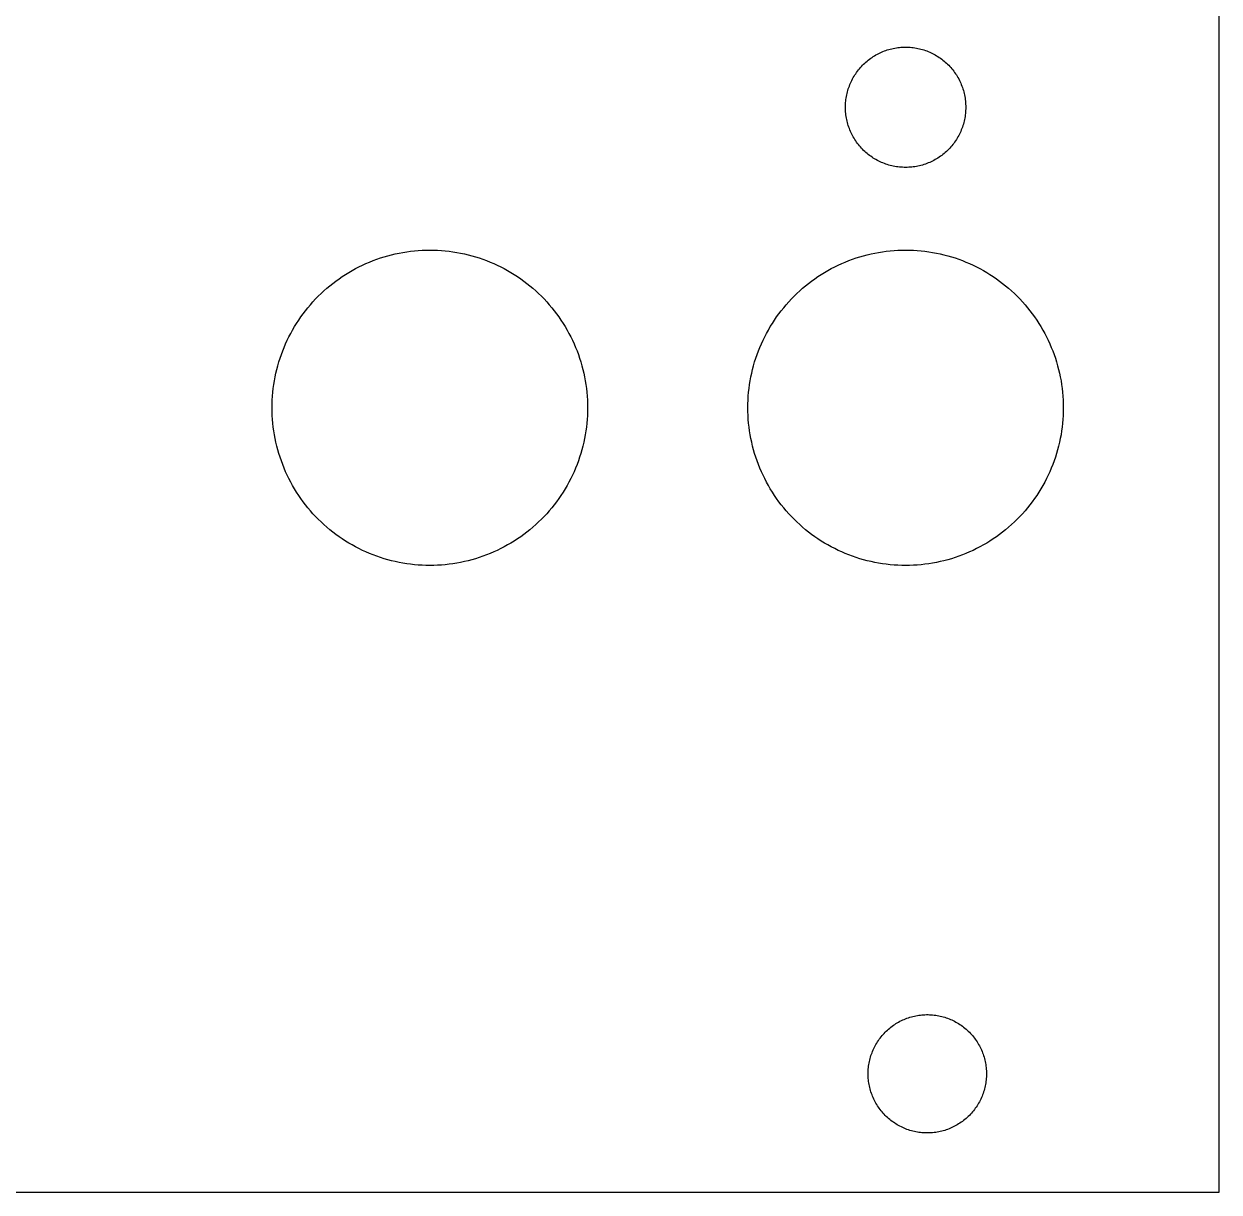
# Model space of a CAD drawing. Extents: x 3 to 63, y 0 to 129.
# Drawn here: x 33.02 to 63.33, y 0.32 to 29.94 of the extents above; entities that cross this region are included whole.
import ezdxf

# ---------------------------------------------------------------- set-up
doc = ezdxf.new("R2010")
doc.units = 0

msp = doc.modelspace()

# ---------------------------------------------------------------- linework, layer by layer
at = {"color": 5, "true_color": 0x0000ff}
msp.add_polyline3d([(63.33134, 0.3175, 0), (63.33134, 128.81762, 0), (2.71119, 128.81762, 0), (2.71119, 0.3175, 0), (63.33134, 0.3175, 0)], close=True, dxfattribs=at)
at = {"color": 34, "true_color": 0x008000}
for points in [[(2.711196, 0.3175, 0), (63.331344, 0.3175, 0), (63.331344, 128.817624, 0), (2.711196, 128.817624, 0), (2.711196, 0.3175, 0)], [(53.856128, 27.827478, 0), (53.856636, 27.866848, 0), (53.85816, 27.905964, 0), (53.8607, 27.94508, 0), (53.864256, 27.984196, 0), (53.868828, 28.023312, 0), (53.874416, 28.062174, 0), (53.880766, 28.100782, 0), (53.888386, 28.13939, 0), (53.897022, 28.177744, 0), (53.90642, 28.215844, 0), (53.916834, 28.25369, 0), (53.928264, 28.291282, 0), (53.94071, 28.32862, 0), (53.954172, 28.36545, 0), (53.968396, 28.402026, 0), (53.983636, 28.438094, 0), (53.999892, 28.473908, 0), (54.01691, 28.509214, 0), (54.034944, 28.544266, 0), (54.053994, 28.578556, 0), (54.073806, 28.612592, 0), (54.09438, 28.645866, 0), (54.11597, 28.678886, 0), (54.138322, 28.711144, 0), (54.161436, 28.742894, 0), (54.185312, 28.773882, 0), (54.210204, 28.804362, 0), (54.235604, 28.834334, 0), (54.26202, 28.86329, 0), (54.288944, 28.891738, 0), (54.316884, 28.919678, 0), (54.345332, 28.946602, 0), (54.374288, 28.973018, 0), (54.40426, 28.998418, 0), (54.43474, 29.02331, 0), (54.465728, 29.047186, 0), (54.497478, 29.0703, 0), (54.529736, 29.092652, 0), (54.562756, 29.114242, 0), (54.59603, 29.134816, 0), (54.630066, 29.154628, 0), (54.664356, 29.173678, 0), (54.699408, 29.191712, 0), (54.734714, 29.20873, 0), (54.770528, 29.224986, 0), (54.806596, 29.240226, 0), (54.843172, 29.25445, 0), (54.880002, 29.267912, 0), (54.91734, 29.280358, 0), (54.954932, 29.291788, 0), (54.992778, 29.302202, 0), (55.030878, 29.3116, 0), (55.069232, 29.320236, 0), (55.10784, 29.327856, 0), (55.146448, 29.334206, 0), (55.18531, 29.339794, 0), (55.224426, 29.344366, 0), (55.263542, 29.347922, 0), (55.302658, 29.350462, 0), (55.341774, 29.351986, 0), (55.381144, 29.352494, 0), (55.420514, 29.351986, 0), (55.45963, 29.350462, 0), (55.498746, 29.347922, 0), (55.537862, 29.344366, 0), (55.576978, 29.339794, 0), (55.61584, 29.334206, 0), (55.654448, 29.327856, 0), (55.693056, 29.320236, 0), (55.73141, 29.3116, 0), (55.76951, 29.302202, 0), (55.807356, 29.291788, 0), (55.844948, 29.280358, 0), (55.882286, 29.267912, 0), (55.919116, 29.25445, 0), (55.955692, 29.240226, 0), (55.99176, 29.224986, 0), (56.027574, 29.20873, 0), (56.06288, 29.191712, 0), (56.097932, 29.173678, 0), (56.132222, 29.154628, 0), (56.166258, 29.134816, 0), (56.199532, 29.114242, 0), (56.232552, 29.092652, 0), (56.26481, 29.0703, 0), (56.29656, 29.047186, 0), (56.327548, 29.02331, 0), (56.358028, 28.998418, 0), (56.388, 28.973018, 0), (56.416956, 28.946602, 0), (56.445404, 28.919678, 0), (56.473344, 28.891738, 0), (56.500268, 28.86329, 0), (56.526684, 28.834334, 0), (56.552084, 28.804362, 0), (56.576976, 28.773882, 0), (56.600852, 28.742894, 0), (56.623966, 28.711144, 0), (56.646318, 28.678886, 0), (56.667908, 28.645866, 0), (56.688482, 28.612592, 0), (56.708294, 28.578556, 0), (56.727344, 28.544266, 0), (56.745378, 28.509214, 0), (56.762396, 28.473908, 0), (56.778652, 28.438094, 0), (56.793892, 28.402026, 0), (56.808116, 28.36545, 0), (56.821578, 28.32862, 0), (56.834024, 28.291282, 0), (56.845454, 28.25369, 0), (56.855868, 28.215844, 0), (56.865266, 28.177744, 0), (56.873902, 28.13939, 0), (56.881522, 28.100782, 0), (56.887872, 28.062174, 0), (56.89346, 28.023312, 0), (56.898032, 27.984196, 0), (56.901588, 27.94508, 0), (56.904128, 27.905964, 0), (56.905652, 27.866848, 0), (56.90616, 27.827478, 0), (56.905652, 27.788108, 0), (56.904128, 27.748992, 0), (56.901588, 27.709876, 0), (56.898032, 27.67076, 0), (56.89346, 27.631644, 0), (56.887872, 27.592782, 0), (56.881522, 27.554174, 0), (56.873902, 27.515566, 0), (56.865266, 27.477212, 0), (56.855868, 27.439112, 0), (56.845454, 27.401266, 0), (56.834024, 27.363674, 0), (56.821578, 27.326336, 0), (56.808116, 27.289506, 0), (56.793892, 27.25293, 0), (56.778652, 27.216862, 0), (56.762396, 27.181048, 0), (56.745378, 27.145742, 0), (56.727344, 27.11069, 0), (56.708294, 27.0764, 0), (56.688482, 27.042364, 0), (56.667908, 27.00909, 0), (56.646318, 26.97607, 0), (56.623966, 26.943812, 0), (56.600852, 26.912062, 0), (56.576976, 26.881074, 0), (56.552084, 26.850594, 0), (56.526684, 26.820622, 0), (56.500268, 26.791666, 0), (56.473344, 26.763218, 0), (56.445404, 26.735278, 0), (56.416956, 26.708354, 0), (56.388, 26.681938, 0), (56.358028, 26.656538, 0), (56.327548, 26.631646, 0), (56.29656, 26.60777, 0), (56.26481, 26.584656, 0), (56.232552, 26.562304, 0), (56.199532, 26.540714, 0), (56.166258, 26.52014, 0), (56.132222, 26.500328, 0), (56.097932, 26.481278, 0), (56.06288, 26.463244, 0), (56.027574, 26.446226, 0), (55.99176, 26.42997, 0), (55.955692, 26.41473, 0), (55.919116, 26.400506, 0), (55.882286, 26.387044, 0), (55.844948, 26.374598, 0), (55.807356, 26.363168, 0), (55.76951, 26.352754, 0), (55.73141, 26.343356, 0), (55.693056, 26.33472, 0), (55.654448, 26.3271, 0), (55.61584, 26.32075, 0), (55.576978, 26.315162, 0), (55.537862, 26.31059, 0), (55.498746, 26.307034, 0), (55.45963, 26.304494, 0), (55.420514, 26.30297, 0), (55.381144, 26.302462, 0), (55.341774, 26.30297, 0), (55.302658, 26.304494, 0), (55.263542, 26.307034, 0), (55.224426, 26.31059, 0), (55.18531, 26.315162, 0), (55.146448, 26.32075, 0), (55.10784, 26.3271, 0), (55.069232, 26.33472, 0), (55.030878, 26.343356, 0), (54.992778, 26.352754, 0), (54.954932, 26.363168, 0), (54.91734, 26.374598, 0), (54.880002, 26.387044, 0), (54.843172, 26.400506, 0), (54.806596, 26.41473, 0), (54.770528, 26.42997, 0), (54.734714, 26.446226, 0), (54.699408, 26.463244, 0), (54.664356, 26.481278, 0), (54.630066, 26.500328, 0), (54.59603, 26.52014, 0), (54.562756, 26.540714, 0), (54.529736, 26.562304, 0), (54.497478, 26.584656, 0), (54.465728, 26.60777, 0), (54.43474, 26.631646, 0), (54.40426, 26.656538, 0), (54.374288, 26.681938, 0), (54.345332, 26.708354, 0), (54.316884, 26.735278, 0), (54.288944, 26.763218, 0), (54.26202, 26.791666, 0), (54.235604, 26.820622, 0), (54.210204, 26.850594, 0), (54.185312, 26.881074, 0), (54.161436, 26.912062, 0), (54.138322, 26.943812, 0), (54.11597, 26.97607, 0), (54.09438, 27.00909, 0), (54.073806, 27.042364, 0), (54.053994, 27.0764, 0), (54.034944, 27.11069, 0), (54.01691, 27.145742, 0), (53.999892, 27.181048, 0), (53.983636, 27.216862, 0), (53.968396, 27.25293, 0), (53.954172, 27.289506, 0), (53.94071, 27.326336, 0), (53.928264, 27.363674, 0), (53.916834, 27.401266, 0), (53.90642, 27.439112, 0), (53.897022, 27.477212, 0), (53.888386, 27.515566, 0), (53.880766, 27.554174, 0), (53.874416, 27.592782, 0), (53.868828, 27.631644, 0), (53.864256, 27.67076, 0), (53.8607, 27.709876, 0), (53.85816, 27.748992, 0), (53.856636, 27.788108, 0), (53.856128, 27.827478, 0)], [(39.316152, 20.207478, 0), (39.317422, 20.305522, 0), (39.320978, 20.40382, 0), (39.327074, 20.50161, 0), (39.335456, 20.599654, 0), (39.346124, 20.69719, 0), (39.359332, 20.794472, 0), (39.37508, 20.891246, 0), (39.393114, 20.987766, 0), (39.413434, 21.083778, 0), (39.43604, 21.179282, 0), (39.460932, 21.274278, 0), (39.488364, 21.368512, 0), (39.518082, 21.462238, 0), (39.550086, 21.554948, 0), (39.584122, 21.64715, 0), (39.620698, 21.738082, 0), (39.659306, 21.828506, 0), (39.7002, 21.91766, 0), (39.74338, 22.005798, 0), (39.788592, 22.093174, 0), (39.835836, 22.179026, 0), (39.885112, 22.263862, 0), (39.936674, 22.347428, 0), (39.990268, 22.429724, 0), (40.045894, 22.51075, 0), (40.103298, 22.590252, 0), (40.162734, 22.668484, 0), (40.224202, 22.744938, 0), (40.287194, 22.820122, 0), (40.352472, 22.893782, 0), (40.419274, 22.965664, 0), (40.4876, 23.036022, 0), (40.557958, 23.104348, 0), (40.62984, 23.17115, 0), (40.7035, 23.236428, 0), (40.778684, 23.29942, 0), (40.855138, 23.360888, 0), (40.93337, 23.420324, 0), (41.012872, 23.477728, 0), (41.093898, 23.533354, 0), (41.176194, 23.586948, 0), (41.25976, 23.63851, 0), (41.344596, 23.687786, 0), (41.430448, 23.73503, 0), (41.517824, 23.780242, 0), (41.605962, 23.823422, 0), (41.695116, 23.864316, 0), (41.78554, 23.902924, 0), (41.876472, 23.9395, 0), (41.968674, 23.973536, 0), (42.061384, 24.00554, 0), (42.15511, 24.035258, 0), (42.249344, 24.06269, 0), (42.34434, 24.087582, 0), (42.439844, 24.110188, 0), (42.535856, 24.130508, 0), (42.632376, 24.148542, 0), (42.72915, 24.16429, 0), (42.826432, 24.177498, 0), (42.923968, 24.188166, 0), (43.022012, 24.196548, 0), (43.119802, 24.202644, 0), (43.2181, 24.2062, 0), (43.316144, 24.20747, 0), (43.414188, 24.2062, 0), (43.512486, 24.202644, 0), (43.610276, 24.196548, 0), (43.70832, 24.188166, 0), (43.805856, 24.177498, 0), (43.903138, 24.16429, 0), (43.999912, 24.148542, 0), (44.096432, 24.130508, 0), (44.192444, 24.110188, 0), (44.287948, 24.087582, 0), (44.382944, 24.06269, 0), (44.477178, 24.035258, 0), (44.570904, 24.00554, 0), (44.663614, 23.973536, 0), (44.755816, 23.9395, 0), (44.846748, 23.902924, 0), (44.937172, 23.864316, 0), (45.026326, 23.823422, 0), (45.114464, 23.780242, 0), (45.20184, 23.73503, 0), (45.287692, 23.687786, 0), (45.372528, 23.63851, 0), (45.456094, 23.586948, 0), (45.53839, 23.533354, 0), (45.619416, 23.477728, 0), (45.698918, 23.420324, 0), (45.77715, 23.360888, 0), (45.853604, 23.29942, 0), (45.928788, 23.236428, 0), (46.002448, 23.17115, 0), (46.07433, 23.104348, 0), (46.144688, 23.036022, 0), (46.213014, 22.965664, 0), (46.279816, 22.893782, 0), (46.345094, 22.820122, 0), (46.408086, 22.744938, 0), (46.469554, 22.668484, 0), (46.52899, 22.590252, 0), (46.586394, 22.51075, 0), (46.64202, 22.429724, 0), (46.695614, 22.347428, 0), (46.747176, 22.263862, 0), (46.796452, 22.179026, 0), (46.843696, 22.093174, 0), (46.888908, 22.005798, 0), (46.932088, 21.91766, 0), (46.972982, 21.828506, 0), (47.01159, 21.738082, 0), (47.048166, 21.64715, 0), (47.082202, 21.554948, 0), (47.114206, 21.462238, 0), (47.143924, 21.368512, 0), (47.171356, 21.274278, 0), (47.196248, 21.179282, 0), (47.218854, 21.083778, 0), (47.239174, 20.987766, 0), (47.257208, 20.891246, 0), (47.272956, 20.794472, 0), (47.286164, 20.69719, 0), (47.296832, 20.599654, 0), (47.305214, 20.50161, 0), (47.31131, 20.40382, 0), (47.314866, 20.305522, 0), (47.316136, 20.207478, 0), (47.314866, 20.109434, 0), (47.31131, 20.011136, 0), (47.305214, 19.913346, 0), (47.296832, 19.815302, 0), (47.286164, 19.717766, 0), (47.272956, 19.620484, 0), (47.257208, 19.52371, 0), (47.239174, 19.42719, 0), (47.218854, 19.331178, 0), (47.196248, 19.235674, 0), (47.171356, 19.140678, 0), (47.143924, 19.046444, 0), (47.114206, 18.952718, 0), (47.082202, 18.860008, 0), (47.048166, 18.767806, 0), (47.01159, 18.676874, 0), (46.972982, 18.58645, 0), (46.932088, 18.497296, 0), (46.888908, 18.409158, 0), (46.843696, 18.321782, 0), (46.796452, 18.23593, 0), (46.747176, 18.151094, 0), (46.695614, 18.067528, 0), (46.64202, 17.985232, 0), (46.586394, 17.904206, 0), (46.52899, 17.824704, 0), (46.469554, 17.746472, 0), (46.408086, 17.670018, 0), (46.345094, 17.594834, 0), (46.279816, 17.521174, 0), (46.213014, 17.449292, 0), (46.144688, 17.378934, 0), (46.07433, 17.310608, 0), (46.002448, 17.243806, 0), (45.928788, 17.178528, 0), (45.853604, 17.115536, 0), (45.77715, 17.054068, 0), (45.698918, 16.994632, 0), (45.619416, 16.937228, 0), (45.53839, 16.881602, 0), (45.456094, 16.828008, 0), (45.372528, 16.776446, 0), (45.287692, 16.72717, 0), (45.20184, 16.679926, 0), (45.114464, 16.634714, 0), (45.026326, 16.591534, 0), (44.937172, 16.55064, 0), (44.846748, 16.512032, 0), (44.755816, 16.475456, 0), (44.663614, 16.44142, 0), (44.570904, 16.409416, 0), (44.477178, 16.379698, 0), (44.382944, 16.352266, 0), (44.287948, 16.327374, 0), (44.192444, 16.304768, 0), (44.096432, 16.284448, 0), (43.999912, 16.266414, 0), (43.903138, 16.250666, 0), (43.805856, 16.237458, 0), (43.70832, 16.22679, 0), (43.610276, 16.218408, 0), (43.512486, 16.212312, 0), (43.414188, 16.208756, 0), (43.316144, 16.207486, 0), (43.2181, 16.208756, 0), (43.119802, 16.212312, 0), (43.022012, 16.218408, 0), (42.923968, 16.22679, 0), (42.826432, 16.237458, 0), (42.72915, 16.250666, 0), (42.632376, 16.266414, 0), (42.535856, 16.284448, 0), (42.439844, 16.304768, 0), (42.34434, 16.327374, 0), (42.249344, 16.352266, 0), (42.15511, 16.379698, 0), (42.061384, 16.409416, 0), (41.968674, 16.44142, 0), (41.876472, 16.475456, 0), (41.78554, 16.512032, 0), (41.695116, 16.55064, 0), (41.605962, 16.591534, 0), (41.517824, 16.634714, 0), (41.430448, 16.679926, 0), (41.344596, 16.72717, 0), (41.25976, 16.776446, 0), (41.176194, 16.828008, 0), (41.093898, 16.881602, 0), (41.012872, 16.937228, 0), (40.93337, 16.994632, 0), (40.855138, 17.054068, 0), (40.778684, 17.115536, 0), (40.7035, 17.178528, 0), (40.62984, 17.243806, 0), (40.557958, 17.310608, 0), (40.4876, 17.378934, 0), (40.419274, 17.449292, 0), (40.352472, 17.521174, 0), (40.287194, 17.594834, 0), (40.224202, 17.670018, 0), (40.162734, 17.746472, 0), (40.103298, 17.824704, 0), (40.045894, 17.904206, 0), (39.990268, 17.985232, 0), (39.936674, 18.067528, 0), (39.885112, 18.151094, 0), (39.835836, 18.23593, 0), (39.788592, 18.321782, 0), (39.74338, 18.409158, 0), (39.7002, 18.497296, 0), (39.659306, 18.58645, 0), (39.620698, 18.676874, 0), (39.584122, 18.767806, 0), (39.550086, 18.860008, 0), (39.518082, 18.952718, 0), (39.488364, 19.046444, 0), (39.460932, 19.140678, 0), (39.43604, 19.235674, 0), (39.413434, 19.331178, 0), (39.393114, 19.42719, 0), (39.37508, 19.52371, 0), (39.359332, 19.620484, 0), (39.346124, 19.717766, 0), (39.335456, 19.815302, 0), (39.327074, 19.913346, 0), (39.320978, 20.011136, 0), (39.317422, 20.109434, 0), (39.316152, 20.207478, 0)], [(51.381152, 20.207478, 0), (51.382422, 20.305522, 0), (51.385978, 20.40382, 0), (51.392074, 20.50161, 0), (51.400456, 20.599654, 0), (51.411124, 20.69719, 0), (51.424332, 20.794472, 0), (51.44008, 20.891246, 0), (51.458114, 20.987766, 0), (51.478434, 21.083778, 0), (51.50104, 21.179282, 0), (51.525932, 21.274278, 0), (51.553364, 21.368512, 0), (51.583082, 21.462238, 0), (51.615086, 21.554948, 0), (51.649122, 21.64715, 0), (51.685698, 21.738082, 0), (51.724306, 21.828506, 0), (51.7652, 21.91766, 0), (51.80838, 22.005798, 0), (51.853592, 22.093174, 0), (51.900836, 22.179026, 0), (51.950112, 22.263862, 0), (52.001674, 22.347428, 0), (52.055268, 22.429724, 0), (52.110894, 22.51075, 0), (52.168298, 22.590252, 0), (52.227734, 22.668484, 0), (52.289202, 22.744938, 0), (52.352194, 22.820122, 0), (52.417472, 22.893782, 0), (52.484274, 22.965664, 0), (52.5526, 23.036022, 0), (52.622958, 23.104348, 0), (52.69484, 23.17115, 0), (52.7685, 23.236428, 0), (52.843684, 23.29942, 0), (52.920138, 23.360888, 0), (52.99837, 23.420324, 0), (53.077872, 23.477728, 0), (53.158898, 23.533354, 0), (53.241194, 23.586948, 0), (53.32476, 23.63851, 0), (53.409596, 23.687786, 0), (53.495448, 23.73503, 0), (53.582824, 23.780242, 0), (53.670962, 23.823422, 0), (53.760116, 23.864316, 0), (53.85054, 23.902924, 0), (53.941472, 23.9395, 0), (54.033674, 23.973536, 0), (54.126384, 24.00554, 0), (54.22011, 24.035258, 0), (54.314344, 24.06269, 0), (54.40934, 24.087582, 0), (54.504844, 24.110188, 0), (54.600856, 24.130508, 0), (54.697376, 24.148542, 0), (54.79415, 24.16429, 0), (54.891432, 24.177498, 0), (54.988968, 24.188166, 0), (55.087012, 24.196548, 0), (55.184802, 24.202644, 0), (55.2831, 24.2062, 0), (55.381144, 24.20747, 0), (55.479188, 24.2062, 0), (55.577486, 24.202644, 0), (55.675276, 24.196548, 0), (55.77332, 24.188166, 0), (55.870856, 24.177498, 0), (55.968138, 24.16429, 0), (56.064912, 24.148542, 0), (56.161432, 24.130508, 0), (56.257444, 24.110188, 0), (56.352948, 24.087582, 0), (56.447944, 24.06269, 0), (56.542178, 24.035258, 0), (56.635904, 24.00554, 0), (56.728614, 23.973536, 0), (56.820816, 23.9395, 0), (56.911748, 23.902924, 0), (57.002172, 23.864316, 0), (57.091326, 23.823422, 0), (57.179464, 23.780242, 0), (57.26684, 23.73503, 0), (57.352692, 23.687786, 0), (57.437528, 23.63851, 0), (57.521094, 23.586948, 0), (57.60339, 23.533354, 0), (57.684416, 23.477728, 0), (57.763918, 23.420324, 0), (57.84215, 23.360888, 0), (57.918604, 23.29942, 0), (57.993788, 23.236428, 0), (58.067448, 23.17115, 0), (58.13933, 23.104348, 0), (58.209688, 23.036022, 0), (58.278014, 22.965664, 0), (58.344816, 22.893782, 0), (58.410094, 22.820122, 0), (58.473086, 22.744938, 0), (58.534554, 22.668484, 0), (58.59399, 22.590252, 0), (58.651394, 22.51075, 0), (58.70702, 22.429724, 0), (58.760614, 22.347428, 0), (58.812176, 22.263862, 0), (58.861452, 22.179026, 0), (58.908696, 22.093174, 0), (58.953908, 22.005798, 0), (58.997088, 21.91766, 0), (59.037982, 21.828506, 0), (59.07659, 21.738082, 0), (59.113166, 21.64715, 0), (59.147202, 21.554948, 0), (59.179206, 21.462238, 0), (59.208924, 21.368512, 0), (59.236356, 21.274278, 0), (59.261248, 21.179282, 0), (59.283854, 21.083778, 0), (59.304174, 20.987766, 0), (59.322208, 20.891246, 0), (59.337956, 20.794472, 0), (59.351164, 20.69719, 0), (59.361832, 20.599654, 0), (59.370214, 20.50161, 0), (59.37631, 20.40382, 0), (59.379866, 20.305522, 0), (59.381136, 20.207478, 0), (59.379866, 20.109434, 0), (59.37631, 20.011136, 0), (59.370214, 19.913346, 0), (59.361832, 19.815302, 0), (59.351164, 19.717766, 0), (59.337956, 19.620484, 0), (59.322208, 19.52371, 0), (59.304174, 19.42719, 0), (59.283854, 19.331178, 0), (59.261248, 19.235674, 0), (59.236356, 19.140678, 0), (59.208924, 19.046444, 0), (59.179206, 18.952718, 0), (59.147202, 18.860008, 0), (59.113166, 18.767806, 0), (59.07659, 18.676874, 0), (59.037982, 18.58645, 0), (58.997088, 18.497296, 0), (58.953908, 18.409158, 0), (58.908696, 18.321782, 0), (58.861452, 18.23593, 0), (58.812176, 18.151094, 0), (58.760614, 18.067528, 0), (58.70702, 17.985232, 0), (58.651394, 17.904206, 0), (58.59399, 17.824704, 0), (58.534554, 17.746472, 0), (58.473086, 17.670018, 0), (58.410094, 17.594834, 0), (58.344816, 17.521174, 0), (58.278014, 17.449292, 0), (58.209688, 17.378934, 0), (58.13933, 17.310608, 0), (58.067448, 17.243806, 0), (57.993788, 17.178528, 0), (57.918604, 17.115536, 0), (57.84215, 17.054068, 0), (57.763918, 16.994632, 0), (57.684416, 16.937228, 0), (57.60339, 16.881602, 0), (57.521094, 16.828008, 0), (57.437528, 16.776446, 0), (57.352692, 16.72717, 0), (57.26684, 16.679926, 0), (57.179464, 16.634714, 0), (57.091326, 16.591534, 0), (57.002172, 16.55064, 0), (56.911748, 16.512032, 0), (56.820816, 16.475456, 0), (56.728614, 16.44142, 0), (56.635904, 16.409416, 0), (56.542178, 16.379698, 0), (56.447944, 16.352266, 0), (56.352948, 16.327374, 0), (56.257444, 16.304768, 0), (56.161432, 16.284448, 0), (56.064912, 16.266414, 0), (55.968138, 16.250666, 0), (55.870856, 16.237458, 0), (55.77332, 16.22679, 0), (55.675276, 16.218408, 0), (55.577486, 16.212312, 0), (55.479188, 16.208756, 0), (55.381144, 16.207486, 0), (55.2831, 16.208756, 0), (55.184802, 16.212312, 0), (55.087012, 16.218408, 0), (54.988968, 16.22679, 0), (54.891432, 16.237458, 0), (54.79415, 16.250666, 0), (54.697376, 16.266414, 0), (54.600856, 16.284448, 0), (54.504844, 16.304768, 0), (54.40934, 16.327374, 0), (54.314344, 16.352266, 0), (54.22011, 16.379698, 0), (54.126384, 16.409416, 0), (54.033674, 16.44142, 0), (53.941472, 16.475456, 0), (53.85054, 16.512032, 0), (53.760116, 16.55064, 0), (53.670962, 16.591534, 0), (53.582824, 16.634714, 0), (53.495448, 16.679926, 0), (53.409596, 16.72717, 0), (53.32476, 16.776446, 0), (53.241194, 16.828008, 0), (53.158898, 16.881602, 0), (53.077872, 16.937228, 0), (52.99837, 16.994632, 0), (52.920138, 17.054068, 0), (52.843684, 17.115536, 0), (52.7685, 17.178528, 0), (52.69484, 17.243806, 0), (52.622958, 17.310608, 0), (52.5526, 17.378934, 0), (52.484274, 17.449292, 0), (52.417472, 17.521174, 0), (52.352194, 17.594834, 0), (52.289202, 17.670018, 0), (52.227734, 17.746472, 0), (52.168298, 17.824704, 0), (52.110894, 17.904206, 0), (52.055268, 17.985232, 0), (52.001674, 18.067528, 0), (51.950112, 18.151094, 0), (51.900836, 18.23593, 0), (51.853592, 18.321782, 0), (51.80838, 18.409158, 0), (51.7652, 18.497296, 0), (51.724306, 18.58645, 0), (51.685698, 18.676874, 0), (51.649122, 18.767806, 0), (51.615086, 18.860008, 0), (51.583082, 18.952718, 0), (51.553364, 19.046444, 0), (51.525932, 19.140678, 0), (51.50104, 19.235674, 0), (51.478434, 19.331178, 0), (51.458114, 19.42719, 0), (51.44008, 19.52371, 0), (51.424332, 19.620484, 0), (51.411124, 19.717766, 0), (51.400456, 19.815302, 0), (51.392074, 19.913346, 0), (51.385978, 20.011136, 0), (51.382422, 20.109434, 0), (51.381152, 20.207478, 0)], [(54.431184, 3.317494, 0), (54.431692, 3.356356, 0), (54.433216, 3.395472, 0), (54.435756, 3.434334, 0), (54.439312, 3.472942, 0), (54.443884, 3.511804, 0), (54.449472, 3.550158, 0), (54.455822, 3.588512, 0), (54.463442, 3.626866, 0), (54.472078, 3.664966, 0), (54.481476, 3.702558, 0), (54.49189, 3.74015, 0), (54.50332, 3.777234, 0), (54.515766, 3.814318, 0), (54.529228, 3.850894, 0), (54.543452, 3.886962, 0), (54.558692, 3.922776, 0), (54.574948, 3.958336, 0), (54.591966, 3.993388, 0), (54.61, 4.027932, 0), (54.62905, 4.061968, 0), (54.648608, 4.095496, 0), (54.669436, 4.128516, 0), (54.690772, 4.161028, 0), (54.713124, 4.193032, 0), (54.736238, 4.224274, 0), (54.760114, 4.255008, 0), (54.785006, 4.28498, 0), (54.810406, 4.314444, 0), (54.836822, 4.343146, 0), (54.863746, 4.37134, 0), (54.891432, 4.398772, 0), (54.91988, 4.425442, 0), (54.948836, 4.451096, 0), (54.978808, 4.476242, 0), (55.009034, 4.500626, 0), (55.040022, 4.524248, 0), (55.071772, 4.546854, 0), (55.10403, 4.568952, 0), (55.136796, 4.58978, 0), (55.17007, 4.6101, 0), (55.203852, 4.629404, 0), (55.238142, 4.647946, 0), (55.27294, 4.665472, 0), (55.308246, 4.681982, 0), (55.343806, 4.69773, 0), (55.379874, 4.712462, 0), (55.416196, 4.726432, 0), (55.453026, 4.739386, 0), (55.49011, 4.751324, 0), (55.527448, 4.762246, 0), (55.56504, 4.772152, 0), (55.602886, 4.781296, 0), (55.640986, 4.78917, 0), (55.67934, 4.796282, 0), (55.717694, 4.802378, 0), (55.756556, 4.807458, 0), (55.795164, 4.811522, 0), (55.834026, 4.81457, 0), (55.872888, 4.816602, 0), (55.91175, 4.817618, 0), (55.950866, 4.817618, 0), (55.989728, 4.816602, 0), (56.02859, 4.81457, 0), (56.067452, 4.811522, 0), (56.10606, 4.807458, 0), (56.144922, 4.802378, 0), (56.183276, 4.796282, 0), (56.22163, 4.78917, 0), (56.25973, 4.781296, 0), (56.297576, 4.772152, 0), (56.335168, 4.762246, 0), (56.372506, 4.751324, 0), (56.40959, 4.739386, 0), (56.44642, 4.726432, 0), (56.482742, 4.712462, 0), (56.51881, 4.69773, 0), (56.55437, 4.681982, 0), (56.589676, 4.665472, 0), (56.624474, 4.647946, 0), (56.658764, 4.629404, 0), (56.692546, 4.6101, 0), (56.72582, 4.58978, 0), (56.758586, 4.568952, 0), (56.790844, 4.546854, 0), (56.822594, 4.524248, 0), (56.853582, 4.500626, 0), (56.883808, 4.476242, 0), (56.91378, 4.451096, 0), (56.942736, 4.425442, 0), (56.971184, 4.398772, 0), (56.99887, 4.37134, 0), (57.025794, 4.343146, 0), (57.05221, 4.314444, 0), (57.07761, 4.28498, 0), (57.102502, 4.255008, 0), (57.126378, 4.224274, 0), (57.149492, 4.193032, 0), (57.171844, 4.161028, 0), (57.19318, 4.128516, 0), (57.214008, 4.095496, 0), (57.233566, 4.061968, 0), (57.252616, 4.027932, 0), (57.27065, 3.993388, 0), (57.287668, 3.958336, 0), (57.303924, 3.922776, 0), (57.319164, 3.886962, 0), (57.333388, 3.850894, 0), (57.34685, 3.814318, 0), (57.359296, 3.777234, 0), (57.370726, 3.74015, 0), (57.38114, 3.702558, 0), (57.390538, 3.664966, 0), (57.399174, 3.626866, 0), (57.406794, 3.588512, 0), (57.413144, 3.550158, 0), (57.418732, 3.511804, 0), (57.423304, 3.472942, 0), (57.42686, 3.434334, 0), (57.4294, 3.395472, 0), (57.430924, 3.356356, 0), (57.431432, 3.317494, 0), (57.430924, 3.278632, 0), (57.4294, 3.239516, 0), (57.42686, 3.200654, 0), (57.423304, 3.162046, 0), (57.418732, 3.123184, 0), (57.413144, 3.08483, 0), (57.406794, 3.046476, 0), (57.399174, 3.008122, 0), (57.390538, 2.970022, 0), (57.38114, 2.93243, 0), (57.370726, 2.894838, 0), (57.359296, 2.857754, 0), (57.34685, 2.82067, 0), (57.333388, 2.784094, 0), (57.319164, 2.748026, 0), (57.303924, 2.712212, 0), (57.287668, 2.676652, 0), (57.27065, 2.6416, 0), (57.252616, 2.607056, 0), (57.233566, 2.57302, 0), (57.214008, 2.539492, 0), (57.19318, 2.506472, 0), (57.171844, 2.47396, 0), (57.149492, 2.441956, 0), (57.126378, 2.410714, 0), (57.102502, 2.37998, 0), (57.07761, 2.350008, 0), (57.05221, 2.320544, 0), (57.025794, 2.291842, 0), (56.99887, 2.263648, 0), (56.971184, 2.236216, 0), (56.942736, 2.209546, 0), (56.91378, 2.183892, 0), (56.883808, 2.158746, 0), (56.853582, 2.134362, 0), (56.822594, 2.11074, 0), (56.790844, 2.088134, 0), (56.758586, 2.066036, 0), (56.72582, 2.045208, 0), (56.692546, 2.024888, 0), (56.658764, 2.005584, 0), (56.624474, 1.987042, 0), (56.589676, 1.969516, 0), (56.55437, 1.953006, 0), (56.51881, 1.937258, 0), (56.482742, 1.922526, 0), (56.44642, 1.908556, 0), (56.40959, 1.895602, 0), (56.372506, 1.883664, 0), (56.335168, 1.872742, 0), (56.297576, 1.862836, 0), (56.25973, 1.853692, 0), (56.22163, 1.845818, 0), (56.183276, 1.838706, 0), (56.144922, 1.83261, 0), (56.10606, 1.82753, 0), (56.067452, 1.823466, 0), (56.02859, 1.820418, 0), (55.989728, 1.818386, 0), (55.950866, 1.81737, 0), (55.91175, 1.81737, 0), (55.872888, 1.818386, 0), (55.834026, 1.820418, 0), (55.795164, 1.823466, 0), (55.756556, 1.82753, 0), (55.717694, 1.83261, 0), (55.67934, 1.838706, 0), (55.640986, 1.845818, 0), (55.602886, 1.853692, 0), (55.56504, 1.862836, 0), (55.527448, 1.872742, 0), (55.49011, 1.883664, 0), (55.453026, 1.895602, 0), (55.416196, 1.908556, 0), (55.379874, 1.922526, 0), (55.343806, 1.937258, 0), (55.308246, 1.953006, 0), (55.27294, 1.969516, 0), (55.238142, 1.987042, 0), (55.203852, 2.005584, 0), (55.17007, 2.024888, 0), (55.136796, 2.045208, 0), (55.10403, 2.066036, 0), (55.071772, 2.088134, 0), (55.040022, 2.11074, 0), (55.009034, 2.134362, 0), (54.978808, 2.158746, 0), (54.948836, 2.183892, 0), (54.91988, 2.209546, 0), (54.891432, 2.236216, 0), (54.863746, 2.263648, 0), (54.836822, 2.291842, 0), (54.810406, 2.320544, 0), (54.785006, 2.350008, 0), (54.760114, 2.37998, 0), (54.736238, 2.410714, 0), (54.713124, 2.441956, 0), (54.690772, 2.47396, 0), (54.669436, 2.506472, 0), (54.648608, 2.539492, 0), (54.62905, 2.57302, 0), (54.61, 2.607056, 0), (54.591966, 2.6416, 0), (54.574948, 2.676652, 0), (54.558692, 2.712212, 0), (54.543452, 2.748026, 0), (54.529228, 2.784094, 0), (54.515766, 2.82067, 0), (54.50332, 2.857754, 0), (54.49189, 2.894838, 0), (54.481476, 2.93243, 0), (54.472078, 2.970022, 0), (54.463442, 3.008122, 0), (54.455822, 3.046476, 0), (54.449472, 3.08483, 0), (54.443884, 3.123184, 0), (54.439312, 3.162046, 0), (54.435756, 3.200654, 0), (54.433216, 3.239516, 0), (54.431692, 3.278632, 0), (54.431184, 3.317494, 0)]]:
    msp.add_polyline3d(points, close=True, dxfattribs=at)

doc.saveas('drawing.dxf')
